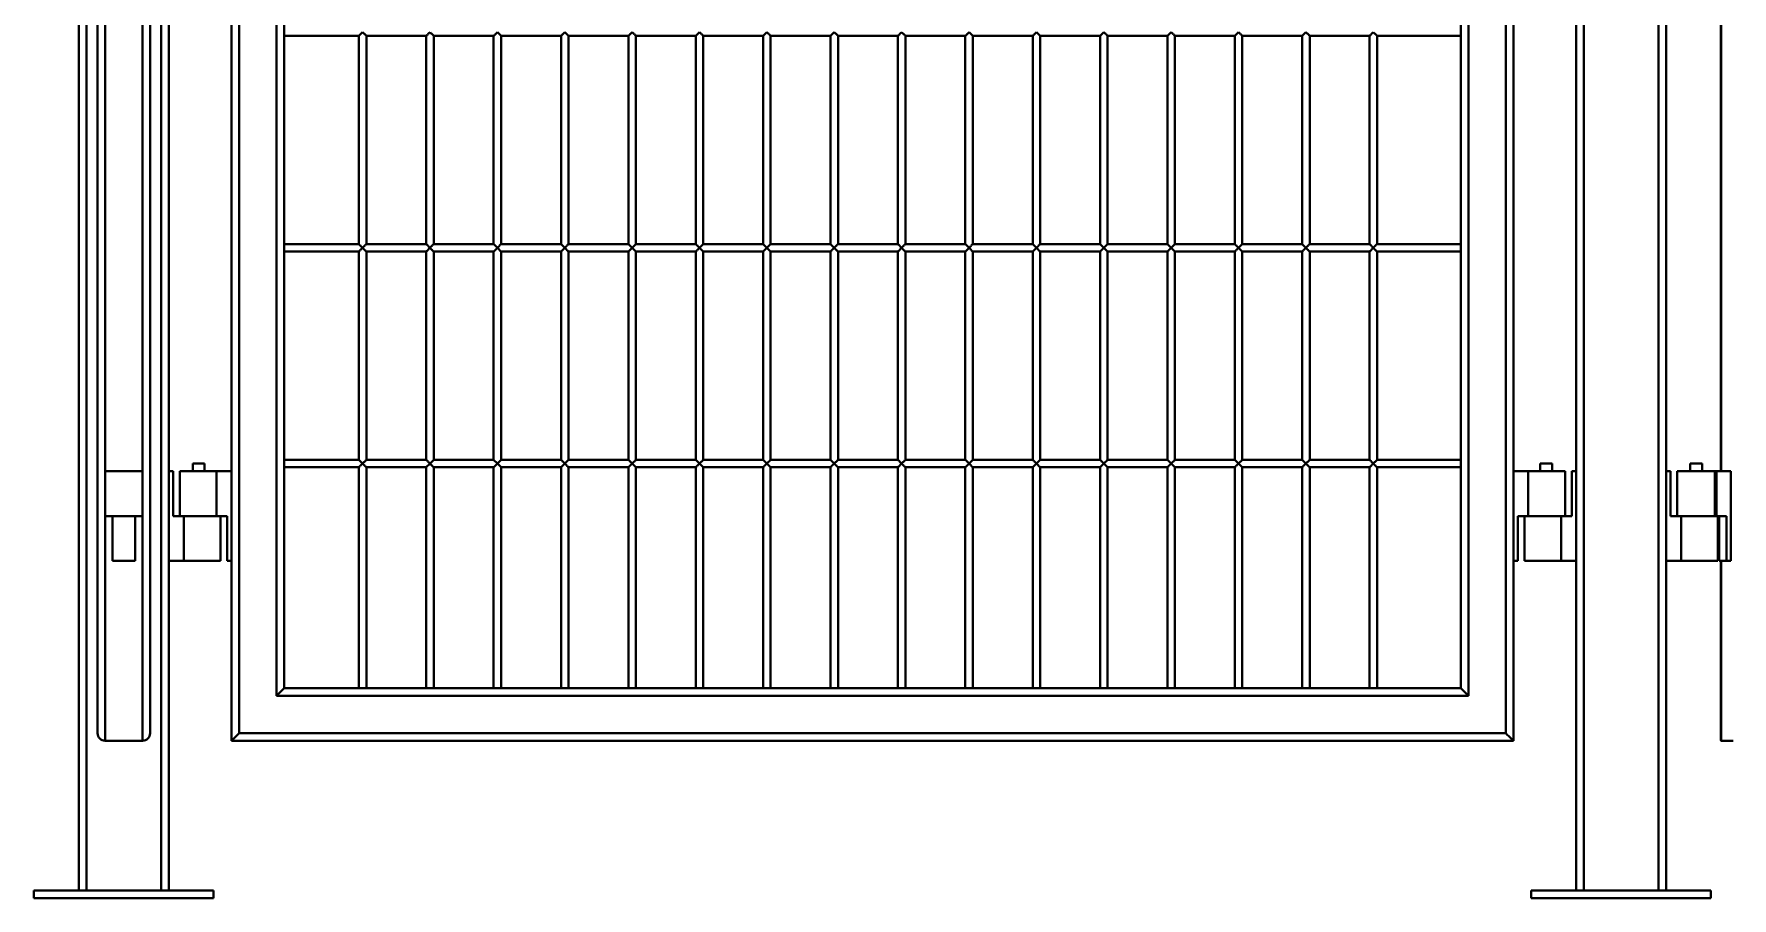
# Model space of a CAD drawing. Header units: millimetres. Extents: x 0 to 420, y 0 to 297.
# Drawn here: x 62.86 to 85.54, y 215.75 to 227.28 of the extents above; entities that cross this region are included whole.
import ezdxf

# ---------------------------------------------------------------- set-up
doc = ezdxf.new("R2010")
doc.units = ezdxf.units.MM

msp = doc.modelspace()

# ---------------------------------------------------------------- linework, layer by layer
at = {"color": 7, "linetype": 'Continuous', "lineweight": 40}
for p, q in [((63.4552, 215.8453), (63.4552, 255.8453)), ((63.5552, 255.8453), (63.5552, 215.8453)), ((64.5552, 215.8453), (64.5552, 255.8453)), ((64.6552, 255.8453), (64.6552, 215.8453)), ((83.4552, 215.8453), (83.4552, 255.8453)), ((83.5552, 255.8453), (83.5552, 215.8453)), ((84.5552, 215.8453), (84.5552, 255.8453)), ((84.6552, 255.8453), (84.6552, 215.8453)), ((63.8052, 253.8453), (63.8052, 217.8453)), ((64.3052, 217.8453), (64.3052, 253.8453)), ((65.4952, 217.8453), (65.4952, 253.8453)), ((82.6152, 253.8453), (82.6152, 217.8453)), ((63.7052, 217.9453), (63.7052, 253.7453)), ((64.4052, 253.7453), (64.4052, 217.9453)), ((65.5952, 253.7453), (65.5952, 217.9453)), ((82.5152, 217.9453), (82.5152, 253.7453)), ((66.0952, 218.4453), (66.0952, 253.2453)), ((66.1952, 253.1453), (66.1952, 218.5453)), ((81.9152, 218.5453), (81.9152, 253.1453)), ((82.0152, 253.2453), (82.0152, 218.4453)), ((85.3854, 250.2453), (85.3854, 221.4453)), ((73.5452, 227.3053), (73.4952, 227.2553)), ((77.1452, 227.3053), (77.0952, 227.2553)), ((79.8452, 227.3053), (79.7952, 227.2553)), ((66.1952, 227.2553), (67.1952, 227.2553)), ((67.1952, 227.2553), (67.1952, 224.4753)), ((67.2952, 224.4753), (67.2952, 227.2553)), ((67.2952, 227.2553), (68.0952, 227.2553)), ((68.0952, 227.2553), (68.0952, 224.4753)), ((68.1952, 224.4753), (68.1952, 227.2553)), ((68.1952, 227.2553), (68.9952, 227.2553)), ((68.9952, 227.2553), (68.9952, 224.4753)), ((69.0952, 227.2553), (69.8952, 227.2553)), ((69.0952, 224.4753), (69.0952, 227.2553)), ((69.8952, 227.2553), (69.8952, 224.4753)), ((69.9952, 227.2553), (70.7952, 227.2553)), ((69.9952, 224.4753), (69.9952, 227.2553)), ((70.7952, 227.2553), (70.7952, 224.4753)), ((70.8952, 224.4753), (70.8952, 227.2553)), ((70.8952, 227.2553), (71.6952, 227.2553)), ((71.6952, 227.2553), (71.6952, 224.4753)), ((71.7952, 224.4753), (71.7952, 227.2553)), ((71.7952, 227.2553), (72.5952, 227.2553)), ((72.5952, 227.2553), (72.5952, 224.4753)), ((72.6952, 227.2553), (73.4952, 227.2553)), ((72.6952, 224.4753), (72.6952, 227.2553)), ((73.4952, 227.2553), (73.4952, 224.4753)), ((73.5952, 227.2553), (74.3952, 227.2553)), ((73.5952, 224.4753), (73.5952, 227.2553)), ((74.3952, 227.2553), (74.3952, 224.4753)), ((74.4952, 227.2553), (75.2952, 227.2553)), ((74.4952, 224.4753), (74.4952, 227.2553)), ((75.2952, 227.2553), (75.2952, 224.4753)), ((75.3952, 224.4753), (75.3952, 227.2553)), ((75.3952, 227.2553), (76.1952, 227.2553)), ((76.1952, 227.2553), (76.1952, 224.4753)), ((76.2952, 224.4753), (76.2952, 227.2553)), ((76.2952, 227.2553), (77.0952, 227.2553)), ((77.0952, 227.2553), (77.0952, 224.4753)), ((77.1952, 227.2553), (77.9952, 227.2553)), ((77.1952, 224.4753), (77.1952, 227.2553)), ((77.9952, 227.2553), (77.9952, 224.4753)), ((78.0952, 224.4753), (78.0952, 227.2553)), ((78.0952, 227.2553), (78.8952, 227.2553)), ((78.8952, 227.2553), (78.8952, 224.4753)), ((78.9952, 227.2553), (79.7952, 227.2553)), ((78.9952, 224.4753), (78.9952, 227.2553)), ((79.7952, 227.2553), (79.7952, 224.4753)), ((79.8952, 227.2553), (80.6952, 227.2553)), ((79.8952, 224.4753), (79.8952, 227.2553)), ((80.6952, 227.2553), (80.6952, 224.4753)), ((80.7952, 227.2553), (81.9152, 227.2553)), ((80.7952, 224.4753), (80.7952, 227.2553)), ((67.1952, 224.4753), (66.1952, 224.4753)), ((66.1952, 224.3753), (67.1952, 224.3753)), ((67.1952, 224.3753), (67.1952, 221.5953)), ((68.0952, 224.4753), (67.2952, 224.4753)), ((67.2952, 221.5953), (67.2952, 224.3753)), ((67.2952, 224.3753), (68.0952, 224.3753)), ((68.0952, 224.3753), (68.0952, 221.5953)), ((68.9952, 224.4753), (68.1952, 224.4753)), ((68.1952, 224.3753), (68.9952, 224.3753)), ((68.1952, 221.5953), (68.1952, 224.3753)), ((68.9952, 224.3753), (68.9952, 221.5953)), ((69.8952, 224.4753), (69.0952, 224.4753)), ((69.0952, 224.3753), (69.8952, 224.3753)), ((69.0952, 221.5953), (69.0952, 224.3753)), ((69.8952, 224.3753), (69.8952, 221.5953)), ((70.7952, 224.4753), (69.9952, 224.4753)), ((69.9952, 224.3753), (70.7952, 224.3753)), ((69.9952, 221.5953), (69.9952, 224.3753)), ((70.7952, 224.3753), (70.7952, 221.5953)), ((71.6952, 224.4753), (70.8952, 224.4753)), ((70.8952, 221.5953), (70.8952, 224.3753)), ((70.8952, 224.3753), (71.6952, 224.3753)), ((71.6952, 224.3753), (71.6952, 221.5953)), ((72.5952, 224.4753), (71.7952, 224.4753)), ((71.7952, 224.3753), (72.5952, 224.3753)), ((71.7952, 221.5953), (71.7952, 224.3753)), ((72.6452, 224.4253), (72.5952, 224.3753)), ((72.5952, 224.3753), (72.5952, 221.5953)), ((72.6452, 224.4253), (72.6952, 224.4753)), ((73.4952, 224.4753), (72.6952, 224.4753)), ((72.6952, 224.3753), (73.4952, 224.3753)), ((72.6952, 221.5953), (72.6952, 224.3753)), ((73.4952, 224.3753), (73.4952, 221.5953)), ((74.3952, 224.4753), (73.5952, 224.4753)), ((73.5952, 224.3753), (74.3952, 224.3753)), ((73.5952, 221.5953), (73.5952, 224.3753)), ((74.3952, 224.3753), (74.3952, 221.5953)), ((75.2952, 224.4753), (74.4952, 224.4753)), ((74.4952, 221.5953), (74.4952, 224.3753)), ((74.4952, 224.3753), (75.2952, 224.3753)), ((75.2952, 224.3753), (75.2952, 221.5953)), ((76.1952, 224.4753), (75.3952, 224.4753)), ((75.3952, 221.5953), (75.3952, 224.3753)), ((75.3952, 224.3753), (76.1952, 224.3753)), ((76.1952, 224.3753), (76.1952, 221.5953)), ((77.0952, 224.4753), (76.2952, 224.4753)), ((76.2952, 224.3753), (77.0952, 224.3753)), ((76.2952, 221.5953), (76.2952, 224.3753)), ((77.0952, 224.3753), (77.0952, 221.5953)), ((77.9952, 224.4753), (77.1952, 224.4753)), ((77.1952, 221.5953), (77.1952, 224.3753)), ((77.1952, 224.3753), (77.9952, 224.3753)), ((77.9952, 224.3753), (77.9952, 221.5953)), ((78.8952, 224.4753), (78.0952, 224.4753)), ((78.0952, 221.5953), (78.0952, 224.3753)), ((78.0952, 224.3753), (78.8952, 224.3753)), ((78.8952, 224.3753), (78.8952, 221.5953)), ((79.7952, 224.4753), (78.9952, 224.4753)), ((78.9952, 224.3753), (79.7952, 224.3753)), ((78.9952, 221.5953), (78.9952, 224.3753)), ((79.7952, 224.3753), (79.7952, 221.5953)), ((80.6952, 224.4753), (79.8952, 224.4753)), ((79.8952, 221.5953), (79.8952, 224.3753)), ((79.8952, 224.3753), (80.6952, 224.3753)), ((80.6952, 224.3753), (80.6952, 221.5953)), ((81.9152, 224.4753), (80.7952, 224.4753)), ((80.7952, 224.3753), (81.9152, 224.3753)), ((80.7952, 221.5953), (80.7952, 224.3753)), ((67.1952, 221.5953), (66.1952, 221.5953)), ((68.0952, 221.5953), (67.2952, 221.5953)), ((68.1452, 221.5453), (68.1952, 221.5953)), ((68.9952, 221.5953), (68.1952, 221.5953)), ((68.9952, 221.5953), (69.0452, 221.5453)), ((69.8952, 221.5953), (69.0952, 221.5953)), ((69.9452, 221.5453), (69.9952, 221.5953)), ((70.7952, 221.5953), (69.9952, 221.5953)), ((71.6952, 221.5953), (70.8952, 221.5953)), ((72.5952, 221.5953), (71.7952, 221.5953)), ((73.4952, 221.5953), (72.6952, 221.5953)), ((74.3952, 221.5953), (73.5952, 221.5953)), ((75.2952, 221.5953), (74.4952, 221.5953)), ((76.1952, 221.5953), (75.3952, 221.5953)), ((77.0952, 221.5953), (76.2952, 221.5953)), ((77.9952, 221.5953), (77.1952, 221.5953)), ((78.8952, 221.5953), (78.0952, 221.5953)), ((79.7952, 221.5953), (78.9952, 221.5953)), ((80.6952, 221.5953), (79.8952, 221.5953)), ((81.9152, 221.5953), (80.7952, 221.5953)), ((63.8052, 221.4453), (63.8052, 220.8453)), ((63.8052, 221.4453), (64.3052, 221.4453)), ((64.3052, 220.8453), (64.3052, 221.4453)), ((64.7152, 221.4453), (64.6552, 221.4453)), ((64.7152, 220.8453), (64.7152, 221.4453)), ((64.8052, 221.4453), (64.8052, 220.8453)), ((64.8052, 221.4453), (65.2952, 221.4453)), ((64.9752, 221.5453), (64.9752, 221.4453)), ((64.9752, 221.5453), (65.1352, 221.5453)), ((65.1352, 221.4453), (65.1352, 221.5453)), ((65.2952, 221.4453), (65.2952, 220.8453)), ((65.4952, 221.4453), (65.2952, 221.4453)), ((66.1952, 221.4953), (67.1952, 221.4953)), ((67.1952, 221.4953), (67.1952, 218.5453)), ((67.2952, 218.5453), (67.2952, 221.4953)), ((67.2952, 221.4953), (68.0952, 221.4953)), ((68.1452, 221.5453), (68.0952, 221.4953)), ((68.0952, 221.4953), (68.0952, 218.5453)), ((68.1952, 218.5453), (68.1952, 221.4953)), ((68.1952, 221.4953), (68.9952, 221.4953)), ((68.9952, 221.4953), (68.9952, 218.5453)), ((69.0952, 221.4953), (69.0452, 221.5453)), ((69.0952, 218.5453), (69.0952, 221.4953)), ((69.0952, 221.4953), (69.8952, 221.4953)), ((69.8952, 221.4953), (69.8952, 218.5453)), ((69.9952, 218.5453), (69.9952, 221.4953)), ((69.9952, 221.4953), (70.7952, 221.4953)), ((70.7952, 221.4953), (70.7952, 218.5453)), ((70.8952, 221.4953), (70.8452, 221.5453)), ((70.8952, 218.5453), (70.8952, 221.4953)), ((70.8952, 221.4953), (71.6952, 221.4953)), ((71.6952, 221.4953), (71.6952, 218.5453)), ((71.7952, 218.5453), (71.7952, 221.4953)), ((71.7952, 221.4953), (72.5952, 221.4953)), ((72.5952, 221.4953), (72.5952, 218.5453)), ((72.6952, 221.4953), (73.4952, 221.4953)), ((72.6952, 218.5453), (72.6952, 221.4953)), ((73.4952, 221.4953), (73.4952, 218.5453)), ((73.5952, 218.5453), (73.5952, 221.4953)), ((73.5952, 221.4953), (74.3952, 221.4953)), ((74.3952, 221.4953), (74.3952, 218.5453)), ((74.4952, 218.5453), (74.4952, 221.4953)), ((74.4952, 221.4953), (75.2952, 221.4953)), ((75.2952, 221.4953), (75.2952, 218.5453)), ((75.3952, 218.5453), (75.3952, 221.4953)), ((75.3952, 221.4953), (76.1952, 221.4953)), ((76.1952, 221.4953), (76.1952, 218.5453)), ((76.2952, 218.5453), (76.2952, 221.4953)), ((76.2952, 221.4953), (77.0952, 221.4953)), ((77.0952, 221.4953), (77.0952, 218.5453)), ((77.1952, 221.4953), (77.9952, 221.4953)), ((77.1952, 218.5453), (77.1952, 221.4953)), ((77.9952, 221.4953), (77.9952, 218.5453)), ((78.0952, 218.5453), (78.0952, 221.4953)), ((78.0952, 221.4953), (78.8952, 221.4953)), ((78.8952, 221.4953), (78.8952, 218.5453)), ((78.9952, 218.5453), (78.9952, 221.4953)), ((78.9952, 221.4953), (79.7952, 221.4953)), ((79.7952, 221.4953), (79.7952, 218.5453)), ((79.8952, 218.5453), (79.8952, 221.4953)), ((79.8952, 221.4953), (80.6952, 221.4953)), ((80.6952, 221.4953), (80.6952, 218.5453)), ((80.7952, 218.5453), (80.7952, 221.4953)), ((80.7952, 221.4953), (81.9152, 221.4953)), ((82.6152, 221.4453), (82.8152, 221.4453)), ((83.3052, 221.4453), (82.8152, 221.4453)), ((82.8152, 221.4453), (82.8152, 220.8453)), ((82.9752, 221.5453), (82.9752, 221.4453)), ((83.1352, 221.5453), (82.9752, 221.5453)), ((83.1352, 221.4453), (83.1352, 221.5453)), ((83.3052, 220.8453), (83.3052, 221.4453)), ((83.3952, 220.8453), (83.3952, 221.4453)), ((83.3952, 221.4453), (83.4552, 221.4453)), ((84.7152, 221.4453), (84.6552, 221.4453)), ((84.7152, 220.8453), (84.7152, 221.4453)), ((84.8052, 221.4453), (84.8052, 220.8453)), ((84.8052, 221.4453), (85.3052, 221.4453)), ((84.9752, 221.5453), (84.9752, 221.4453)), ((84.9752, 221.5453), (85.1352, 221.5453)), ((85.1352, 221.4453), (85.1352, 221.5453)), ((85.3052, 220.8453), (85.3052, 221.4453)), ((85.3308, 221.4453), (85.3052, 221.4453)), ((85.3308, 221.4453), (85.3308, 220.8453)), ((85.5201, 221.4453), (85.3308, 221.4453)), ((85.5201, 220.2453), (85.5201, 221.4453)), ((63.8052, 220.8453), (64.3052, 220.8453)), ((63.9052, 220.8453), (63.9052, 220.2453)), ((64.2052, 220.8453), (64.2052, 220.2453)), ((64.8552, 220.8453), (64.7152, 220.8453)), ((64.8552, 220.2453), (64.8552, 220.8453)), ((64.8552, 220.8453), (65.0752, 220.8453)), ((65.0752, 220.8453), (65.2952, 220.8453)), ((65.2952, 220.8453), (65.4352, 220.8453)), ((65.3452, 220.2453), (65.3452, 220.8453)), ((65.4352, 220.8453), (65.4352, 220.2453)), ((82.6752, 220.8453), (82.6752, 220.2453)), ((82.8152, 220.8453), (82.6752, 220.8453)), ((82.7652, 220.8453), (82.7652, 220.2453)), ((83.0352, 220.8453), (82.8152, 220.8453)), ((83.2552, 220.8453), (83.0352, 220.8453)), ((83.2552, 220.2453), (83.2552, 220.8453)), ((83.2552, 220.8453), (83.3952, 220.8453)), ((84.8552, 220.8453), (84.7152, 220.8453)), ((84.8552, 220.2453), (84.8552, 220.8453)), ((84.8552, 220.8453), (85.0752, 220.8453)), ((85.0752, 220.8453), (85.3374, 220.8453)), ((85.3374, 220.8453), (85.4633, 220.8453)), ((85.3452, 220.2453), (85.3452, 220.8453)), ((85.3663, 220.8453), (85.3663, 220.2453)), ((85.4633, 220.8453), (85.4633, 220.2453)), ((64.2052, 220.2453), (63.9052, 220.2453)), ((64.6552, 220.2453), (64.8552, 220.2453)), ((64.8552, 220.2453), (65.3452, 220.2453)), ((65.4352, 220.2453), (65.4952, 220.2453)), ((82.6752, 220.2453), (82.6152, 220.2453)), ((83.2552, 220.2453), (82.7652, 220.2453)), ((83.4552, 220.2453), (83.2552, 220.2453)), ((84.6552, 220.2453), (84.8552, 220.2453)), ((84.8552, 220.2453), (85.3452, 220.2453)), ((85.4633, 220.2453), (85.3663, 220.2453)), ((85.3854, 220.2453), (85.3854, 217.8507)), ((85.4633, 220.2453), (85.5201, 220.2453)), ((82.0152, 218.4453), (66.0952, 218.4453)), ((66.1952, 218.5453), (81.9152, 218.5453)), ((64.3052, 217.8453), (63.8052, 217.8453)), ((82.6152, 217.8453), (65.4952, 217.8453)), ((65.5952, 217.9453), (82.5152, 217.9453)), ((85.5524, 217.8453), (85.3907, 217.8453)), ((62.8552, 215.8453), (62.8552, 215.7453)), ((62.8552, 215.8453), (65.2552, 215.8453)), ((62.8552, 215.7453), (65.2552, 215.7453)), ((65.2552, 215.8453), (65.2552, 215.7453)), ((82.8552, 215.8453), (82.8552, 215.7453)), ((82.8552, 215.8453), (85.2552, 215.8453)), ((82.8552, 215.7453), (85.2552, 215.7453)), ((85.2552, 215.8453), (85.2552, 215.7453))]:
    msp.add_line(p, q, dxfattribs=at)
at = {"color": 8, "linetype": 'Continuous', "lineweight": 40}
for p, q in [((85.3907, 250.2453), (85.3907, 221.4453)), ((85.3907, 220.2453), (85.3907, 217.8453))]:
    msp.add_line(p, q, dxfattribs=at)
at = {"color": 7, "linetype": 'Continuous', "lineweight": 40, "flags": 128}
for points in [[(67.2452, 227.3053), (67.236, 227.2961), (67.2272, 227.2873), (67.2189, 227.279), (67.2115, 227.2717), (67.2053, 227.2654), (67.2005, 227.2606), (67.1971, 227.2572), (67.1954, 227.2555), (67.1952, 227.2553)], [(67.2952, 227.2553), (67.2945, 227.2561), (67.2922, 227.2584), (67.2885, 227.262), (67.2835, 227.267), (67.2774, 227.2732), (67.2702, 227.2803), (67.2623, 227.2882), (67.2539, 227.2967), (67.2452, 227.3053)], [(68.1452, 227.3053), (68.136, 227.2961), (68.1272, 227.2873), (68.1189, 227.279), (68.1115, 227.2717), (68.1053, 227.2654), (68.1005, 227.2606), (68.0971, 227.2572), (68.0954, 227.2555), (68.0952, 227.2553)], [(68.1952, 227.2553), (68.1945, 227.2561), (68.1922, 227.2584), (68.1885, 227.262), (68.1835, 227.267), (68.1774, 227.2732), (68.1702, 227.2803), (68.1623, 227.2882), (68.1539, 227.2967), (68.1452, 227.3053)], [(69.0452, 227.3053), (69.036, 227.2961), (69.0272, 227.2873), (69.0189, 227.279), (69.0115, 227.2717), (69.0053, 227.2654), (69.0005, 227.2606), (68.9971, 227.2572), (68.9954, 227.2555), (68.9952, 227.2553)], [(69.0952, 227.2553), (69.0945, 227.2561), (69.0922, 227.2584), (69.0885, 227.262), (69.0835, 227.267), (69.0774, 227.2732), (69.0702, 227.2803), (69.0623, 227.2882), (69.0539, 227.2967), (69.0452, 227.3053)], [(69.9452, 227.3053), (69.936, 227.2961), (69.9272, 227.2873), (69.9189, 227.279), (69.9115, 227.2717), (69.9053, 227.2654), (69.9005, 227.2606), (69.8971, 227.2572), (69.8954, 227.2555), (69.8952, 227.2553)], [(69.9952, 227.2553), (69.9945, 227.2561), (69.9922, 227.2584), (69.9885, 227.262), (69.9835, 227.267), (69.9774, 227.2732), (69.9702, 227.2803), (69.9623, 227.2882), (69.9539, 227.2967), (69.9452, 227.3053)], [(70.8452, 227.3053), (70.836, 227.2961), (70.8272, 227.2873), (70.8189, 227.279), (70.8115, 227.2717), (70.8053, 227.2654), (70.8005, 227.2606), (70.7971, 227.2572), (70.7954, 227.2555), (70.7952, 227.2553)], [(70.8952, 227.2553), (70.8945, 227.2561), (70.8922, 227.2584), (70.8885, 227.262), (70.8835, 227.267), (70.8774, 227.2732), (70.8702, 227.2803), (70.8623, 227.2882), (70.8539, 227.2967), (70.8452, 227.3053)], [(71.7452, 227.3053), (71.736, 227.2961), (71.7272, 227.2873), (71.7189, 227.279), (71.7115, 227.2717), (71.7053, 227.2654), (71.7005, 227.2606), (71.6971, 227.2572), (71.6954, 227.2555), (71.6952, 227.2553)], [(71.7952, 227.2553), (71.7945, 227.2561), (71.7922, 227.2584), (71.7885, 227.262), (71.7835, 227.267), (71.7774, 227.2732), (71.7702, 227.2803), (71.7623, 227.2882), (71.7539, 227.2967), (71.7452, 227.3053)], [(72.6452, 227.3053), (72.636, 227.2961), (72.6272, 227.2873), (72.6189, 227.279), (72.6115, 227.2717), (72.6053, 227.2654), (72.6005, 227.2606), (72.5971, 227.2572), (72.5954, 227.2555), (72.5952, 227.2553)], [(72.6952, 227.2553), (72.6945, 227.2561), (72.6922, 227.2584), (72.6885, 227.262), (72.6835, 227.267), (72.6774, 227.2732), (72.6702, 227.2803), (72.6623, 227.2882), (72.6539, 227.2967), (72.6452, 227.3053)], [(73.5952, 227.2553), (73.5945, 227.2561), (73.5922, 227.2584), (73.5885, 227.262), (73.5835, 227.267), (73.5774, 227.2732), (73.5702, 227.2803), (73.5623, 227.2882), (73.5539, 227.2967), (73.5452, 227.3053)], [(74.4452, 227.3053), (74.436, 227.2961), (74.4272, 227.2873), (74.4189, 227.279), (74.4115, 227.2717), (74.4053, 227.2654), (74.4005, 227.2606), (74.3971, 227.2572), (74.3954, 227.2555), (74.3952, 227.2553)], [(74.4952, 227.2553), (74.4945, 227.2561), (74.4922, 227.2584), (74.4885, 227.262), (74.4835, 227.267), (74.4774, 227.2732), (74.4702, 227.2803), (74.4623, 227.2882), (74.4539, 227.2967), (74.4452, 227.3053)], [(75.3452, 227.3053), (75.336, 227.2961), (75.3272, 227.2873), (75.3189, 227.279), (75.3115, 227.2717), (75.3053, 227.2654), (75.3005, 227.2606), (75.2971, 227.2572), (75.2954, 227.2555), (75.2952, 227.2553)], [(75.3952, 227.2553), (75.3945, 227.2561), (75.3922, 227.2584), (75.3885, 227.262), (75.3835, 227.267), (75.3774, 227.2732), (75.3702, 227.2803), (75.3623, 227.2882), (75.3539, 227.2967), (75.3452, 227.3053)], [(76.2452, 227.3053), (76.236, 227.2961), (76.2272, 227.2873), (76.2189, 227.279), (76.2115, 227.2717), (76.2053, 227.2654), (76.2005, 227.2606), (76.1971, 227.2572), (76.1954, 227.2555), (76.1952, 227.2553)], [(76.2952, 227.2553), (76.2945, 227.2561), (76.2922, 227.2584), (76.2885, 227.262), (76.2835, 227.267), (76.2774, 227.2732), (76.2702, 227.2803), (76.2623, 227.2882), (76.2539, 227.2967), (76.2452, 227.3053)], [(77.1952, 227.2553), (77.1945, 227.2561), (77.1922, 227.2584), (77.1885, 227.262), (77.1835, 227.267), (77.1774, 227.2732), (77.1702, 227.2803), (77.1623, 227.2882), (77.1539, 227.2967), (77.1452, 227.3053)], [(78.0452, 227.3053), (78.036, 227.2961), (78.0272, 227.2873), (78.0189, 227.279), (78.0115, 227.2717), (78.0053, 227.2654), (78.0005, 227.2606), (77.9971, 227.2572), (77.9954, 227.2555), (77.9952, 227.2553)], [(78.0952, 227.2553), (78.0945, 227.2561), (78.0922, 227.2584), (78.0885, 227.262), (78.0835, 227.267), (78.0774, 227.2732), (78.0702, 227.2803), (78.0623, 227.2882), (78.0539, 227.2967), (78.0452, 227.3053)], [(78.9452, 227.3053), (78.936, 227.2961), (78.9272, 227.2873), (78.9189, 227.279), (78.9115, 227.2717), (78.9053, 227.2654), (78.9005, 227.2606), (78.8971, 227.2572), (78.8954, 227.2555), (78.8952, 227.2553)], [(78.9952, 227.2553), (78.9945, 227.2561), (78.9922, 227.2584), (78.9885, 227.262), (78.9835, 227.267), (78.9774, 227.2732), (78.9702, 227.2803), (78.9623, 227.2882), (78.9539, 227.2967), (78.9452, 227.3053)], [(79.8952, 227.2553), (79.8945, 227.2561), (79.8922, 227.2584), (79.8885, 227.262), (79.8835, 227.267), (79.8774, 227.2732), (79.8702, 227.2803), (79.8623, 227.2882), (79.8539, 227.2967), (79.8452, 227.3053)], [(80.7452, 227.3053), (80.736, 227.2961), (80.7272, 227.2873), (80.7189, 227.279), (80.7115, 227.2717), (80.7053, 227.2654), (80.7005, 227.2606), (80.6971, 227.2572), (80.6954, 227.2555), (80.6952, 227.2553)], [(80.7952, 227.2553), (80.7945, 227.2561), (80.7922, 227.2584), (80.7885, 227.262), (80.7835, 227.267), (80.7774, 227.2732), (80.7702, 227.2803), (80.7623, 227.2882), (80.7539, 227.2967), (80.7452, 227.3053)], [(67.1952, 224.4753), (67.1954, 224.4751), (67.1971, 224.4734), (67.2005, 224.4701), (67.2053, 224.4652), (67.2115, 224.459), (67.2189, 224.4517), (67.2272, 224.4434), (67.236, 224.4345), (67.2452, 224.4253)], [(67.2452, 224.4253), (67.236, 224.4161), (67.2272, 224.4073), (67.2189, 224.399), (67.2115, 224.3917), (67.2053, 224.3854), (67.2005, 224.3806), (67.1971, 224.3772), (67.1954, 224.3755), (67.1952, 224.3753)], [(67.2452, 224.4253), (67.2539, 224.434), (67.2623, 224.4424), (67.2702, 224.4503), (67.2774, 224.4575), (67.2835, 224.4636), (67.2885, 224.4686), (67.2922, 224.4723), (67.2945, 224.4746), (67.2952, 224.4753)], [(67.2952, 224.3753), (67.2945, 224.3761), (67.2922, 224.3784), (67.2885, 224.382), (67.2835, 224.387), (67.2774, 224.3932), (67.2702, 224.4003), (67.2623, 224.4082), (67.2539, 224.4167), (67.2452, 224.4253)], [(68.0952, 224.4753), (68.0954, 224.4751), (68.0971, 224.4734), (68.1005, 224.4701), (68.1053, 224.4652), (68.1115, 224.459), (68.1189, 224.4517), (68.1272, 224.4434), (68.136, 224.4345), (68.1452, 224.4253)], [(68.1452, 224.4253), (68.136, 224.4161), (68.1272, 224.4073), (68.1189, 224.399), (68.1115, 224.3917), (68.1053, 224.3854), (68.1005, 224.3806), (68.0971, 224.3772), (68.0954, 224.3755), (68.0952, 224.3753)], [(68.1452, 224.4253), (68.1539, 224.434), (68.1623, 224.4424), (68.1702, 224.4503), (68.1774, 224.4575), (68.1835, 224.4636), (68.1885, 224.4686), (68.1922, 224.4723), (68.1945, 224.4746), (68.1952, 224.4753)], [(68.1952, 224.3753), (68.1945, 224.3761), (68.1922, 224.3784), (68.1885, 224.382), (68.1835, 224.387), (68.1774, 224.3932), (68.1702, 224.4003), (68.1623, 224.4082), (68.1539, 224.4167), (68.1452, 224.4253)], [(68.9952, 224.4753), (68.9954, 224.4751), (68.9971, 224.4734), (69.0005, 224.4701), (69.0053, 224.4652), (69.0115, 224.459), (69.0189, 224.4517), (69.0272, 224.4434), (69.036, 224.4345), (69.0452, 224.4253)], [(69.0452, 224.4253), (69.036, 224.4161), (69.0272, 224.4073), (69.0189, 224.399), (69.0115, 224.3917), (69.0053, 224.3854), (69.0005, 224.3806), (68.9971, 224.3772), (68.9954, 224.3755), (68.9952, 224.3753)], [(69.0452, 224.4253), (69.0539, 224.434), (69.0623, 224.4424), (69.0702, 224.4503), (69.0774, 224.4575), (69.0835, 224.4636), (69.0885, 224.4686), (69.0922, 224.4723), (69.0945, 224.4746), (69.0952, 224.4753)], [(69.0952, 224.3753), (69.0945, 224.3761), (69.0922, 224.3784), (69.0885, 224.382), (69.0835, 224.387), (69.0774, 224.3932), (69.0702, 224.4003), (69.0623, 224.4082), (69.0539, 224.4167), (69.0452, 224.4253)], [(69.8952, 224.4753), (69.8954, 224.4751), (69.8971, 224.4734), (69.9005, 224.4701), (69.9053, 224.4652), (69.9115, 224.459), (69.9189, 224.4517), (69.9272, 224.4434), (69.936, 224.4345), (69.9452, 224.4253)], [(69.9452, 224.4253), (69.936, 224.4161), (69.9272, 224.4073), (69.9189, 224.399), (69.9115, 224.3917), (69.9053, 224.3854), (69.9005, 224.3806), (69.8971, 224.3772), (69.8954, 224.3755), (69.8952, 224.3753)], [(69.9452, 224.4253), (69.9539, 224.434), (69.9623, 224.4424), (69.9702, 224.4503), (69.9774, 224.4575), (69.9835, 224.4636), (69.9885, 224.4686), (69.9922, 224.4723), (69.9945, 224.4746), (69.9952, 224.4753)], [(69.9952, 224.3753), (69.9945, 224.3761), (69.9922, 224.3784), (69.9885, 224.382), (69.9835, 224.387), (69.9774, 224.3932), (69.9702, 224.4003), (69.9623, 224.4082), (69.9539, 224.4167), (69.9452, 224.4253)], [(70.7952, 224.4753), (70.7954, 224.4751), (70.7971, 224.4734), (70.8005, 224.4701), (70.8053, 224.4652), (70.8115, 224.459), (70.8189, 224.4517), (70.8272, 224.4434), (70.836, 224.4345), (70.8452, 224.4253)], [(70.8452, 224.4253), (70.836, 224.4161), (70.8272, 224.4073), (70.8189, 224.399), (70.8115, 224.3917), (70.8053, 224.3854), (70.8005, 224.3806), (70.7971, 224.3772), (70.7954, 224.3755), (70.7952, 224.3753)], [(70.8452, 224.4253), (70.8539, 224.434), (70.8623, 224.4424), (70.8702, 224.4503), (70.8774, 224.4575), (70.8835, 224.4636), (70.8885, 224.4686), (70.8922, 224.4723), (70.8945, 224.4746), (70.8952, 224.4753)], [(70.8952, 224.3753), (70.8945, 224.3761), (70.8922, 224.3784), (70.8885, 224.382), (70.8835, 224.387), (70.8774, 224.3932), (70.8702, 224.4003), (70.8623, 224.4082), (70.8539, 224.4167), (70.8452, 224.4253)], [(71.6952, 224.4753), (71.6954, 224.4751), (71.6971, 224.4734), (71.7005, 224.4701), (71.7053, 224.4652), (71.7115, 224.459), (71.7189, 224.4517), (71.7272, 224.4434), (71.736, 224.4345), (71.7452, 224.4253)], [(71.7452, 224.4253), (71.736, 224.4161), (71.7272, 224.4073), (71.7189, 224.399), (71.7115, 224.3917), (71.7053, 224.3854), (71.7005, 224.3806), (71.6971, 224.3772), (71.6954, 224.3755), (71.6952, 224.3753)], [(71.7452, 224.4253), (71.7539, 224.434), (71.7623, 224.4424), (71.7702, 224.4503), (71.7774, 224.4575), (71.7835, 224.4636), (71.7885, 224.4686), (71.7922, 224.4723), (71.7945, 224.4746), (71.7952, 224.4753)], [(71.7952, 224.3753), (71.7945, 224.3761), (71.7922, 224.3784), (71.7885, 224.382), (71.7835, 224.387), (71.7774, 224.3932), (71.7702, 224.4003), (71.7623, 224.4082), (71.7539, 224.4167), (71.7452, 224.4253)], [(72.5952, 224.4753), (72.5954, 224.4751), (72.5971, 224.4734), (72.6005, 224.4701), (72.6053, 224.4652), (72.6115, 224.459), (72.6189, 224.4517), (72.6272, 224.4434), (72.636, 224.4345), (72.6452, 224.4253)], [(72.6952, 224.3753), (72.6945, 224.3761), (72.6922, 224.3784), (72.6885, 224.382), (72.6835, 224.387), (72.6774, 224.3932), (72.6702, 224.4003), (72.6623, 224.4082), (72.6539, 224.4167), (72.6452, 224.4253)], [(73.4952, 224.4753), (73.4954, 224.4751), (73.4971, 224.4734), (73.5005, 224.4701), (73.5053, 224.4652), (73.5115, 224.459), (73.5189, 224.4517), (73.5272, 224.4434), (73.536, 224.4345), (73.5452, 224.4253)], [(73.5452, 224.4253), (73.536, 224.4161), (73.5272, 224.4073), (73.5189, 224.399), (73.5115, 224.3917), (73.5053, 224.3854), (73.5005, 224.3806), (73.4971, 224.3772), (73.4954, 224.3755), (73.4952, 224.3753)], [(73.5452, 224.4253), (73.5539, 224.434), (73.5623, 224.4424), (73.5702, 224.4503), (73.5774, 224.4575), (73.5835, 224.4636), (73.5885, 224.4686), (73.5922, 224.4723), (73.5945, 224.4746), (73.5952, 224.4753)], [(73.5952, 224.3753), (73.5945, 224.3761), (73.5922, 224.3784), (73.5885, 224.382), (73.5835, 224.387), (73.5774, 224.3932), (73.5702, 224.4003), (73.5623, 224.4082), (73.5539, 224.4167), (73.5452, 224.4253)], [(74.3952, 224.4753), (74.3954, 224.4751), (74.3971, 224.4734), (74.4005, 224.4701), (74.4053, 224.4652), (74.4115, 224.459), (74.4189, 224.4517), (74.4272, 224.4434), (74.436, 224.4345), (74.4452, 224.4253)], [(74.4452, 224.4253), (74.436, 224.4161), (74.4272, 224.4073), (74.4189, 224.399), (74.4115, 224.3917), (74.4053, 224.3854), (74.4005, 224.3806), (74.3971, 224.3772), (74.3954, 224.3755), (74.3952, 224.3753)], [(74.4452, 224.4253), (74.4539, 224.434), (74.4623, 224.4424), (74.4702, 224.4503), (74.4774, 224.4575), (74.4835, 224.4636), (74.4885, 224.4686), (74.4922, 224.4723), (74.4945, 224.4746), (74.4952, 224.4753)], [(74.4952, 224.3753), (74.4945, 224.3761), (74.4922, 224.3784), (74.4885, 224.382), (74.4835, 224.387), (74.4774, 224.3932), (74.4702, 224.4003), (74.4623, 224.4082), (74.4539, 224.4167), (74.4452, 224.4253)], [(75.2952, 224.4753), (75.2954, 224.4751), (75.2971, 224.4734), (75.3005, 224.4701), (75.3053, 224.4652), (75.3115, 224.459), (75.3189, 224.4517), (75.3272, 224.4434), (75.336, 224.4345), (75.3452, 224.4253)], [(75.3452, 224.4253), (75.336, 224.4161), (75.3272, 224.4073), (75.3189, 224.399), (75.3115, 224.3917), (75.3053, 224.3854), (75.3005, 224.3806), (75.2971, 224.3772), (75.2954, 224.3755), (75.2952, 224.3753)], [(75.3452, 224.4253), (75.3539, 224.434), (75.3623, 224.4424), (75.3702, 224.4503), (75.3774, 224.4575), (75.3835, 224.4636), (75.3885, 224.4686), (75.3922, 224.4723), (75.3945, 224.4746), (75.3952, 224.4753)], [(75.3952, 224.3753), (75.3945, 224.3761), (75.3922, 224.3784), (75.3885, 224.382), (75.3835, 224.387), (75.3774, 224.3932), (75.3702, 224.4003), (75.3623, 224.4082), (75.3539, 224.4167), (75.3452, 224.4253)], [(76.1952, 224.4753), (76.1954, 224.4751), (76.1971, 224.4734), (76.2005, 224.4701), (76.2053, 224.4652), (76.2115, 224.459), (76.2189, 224.4517), (76.2272, 224.4434), (76.236, 224.4345), (76.2452, 224.4253)], [(76.2452, 224.4253), (76.236, 224.4161), (76.2272, 224.4073), (76.2189, 224.399), (76.2115, 224.3917), (76.2053, 224.3854), (76.2005, 224.3806), (76.1971, 224.3772), (76.1954, 224.3755), (76.1952, 224.3753)], [(76.2452, 224.4253), (76.2539, 224.434), (76.2623, 224.4424), (76.2702, 224.4503), (76.2774, 224.4575), (76.2835, 224.4636), (76.2885, 224.4686), (76.2922, 224.4723), (76.2945, 224.4746), (76.2952, 224.4753)], [(76.2952, 224.3753), (76.2945, 224.3761), (76.2922, 224.3784), (76.2885, 224.382), (76.2835, 224.387), (76.2774, 224.3932), (76.2702, 224.4003), (76.2623, 224.4082), (76.2539, 224.4167), (76.2452, 224.4253)], [(77.0952, 224.4753), (77.0954, 224.4751), (77.0971, 224.4734), (77.1005, 224.4701), (77.1053, 224.4652), (77.1115, 224.459), (77.1189, 224.4517), (77.1272, 224.4434), (77.136, 224.4345), (77.1452, 224.4253)], [(77.1452, 224.4253), (77.136, 224.4161), (77.1272, 224.4073), (77.1189, 224.399), (77.1115, 224.3917), (77.1053, 224.3854), (77.1005, 224.3806), (77.0971, 224.3772), (77.0954, 224.3755), (77.0952, 224.3753)], [(77.1452, 224.4253), (77.1539, 224.434), (77.1623, 224.4424), (77.1702, 224.4503), (77.1774, 224.4575), (77.1835, 224.4636), (77.1885, 224.4686), (77.1922, 224.4723), (77.1945, 224.4746), (77.1952, 224.4753)], [(77.1952, 224.3753), (77.1945, 224.3761), (77.1922, 224.3784), (77.1885, 224.382), (77.1835, 224.387), (77.1774, 224.3932), (77.1702, 224.4003), (77.1623, 224.4082), (77.1539, 224.4167), (77.1452, 224.4253)], [(77.9952, 224.4753), (77.9954, 224.4751), (77.9971, 224.4734), (78.0005, 224.4701), (78.0053, 224.4652), (78.0115, 224.459), (78.0189, 224.4517), (78.0272, 224.4434), (78.036, 224.4345), (78.0452, 224.4253)], [(78.0452, 224.4253), (78.036, 224.4161), (78.0272, 224.4073), (78.0189, 224.399), (78.0115, 224.3917), (78.0053, 224.3854), (78.0005, 224.3806), (77.9971, 224.3772), (77.9954, 224.3755), (77.9952, 224.3753)], [(78.0452, 224.4253), (78.0539, 224.434), (78.0623, 224.4424), (78.0702, 224.4503), (78.0774, 224.4575), (78.0835, 224.4636), (78.0885, 224.4686), (78.0922, 224.4723), (78.0945, 224.4746), (78.0952, 224.4753)], [(78.0952, 224.3753), (78.0945, 224.3761), (78.0922, 224.3784), (78.0885, 224.382), (78.0835, 224.387), (78.0774, 224.3932), (78.0702, 224.4003), (78.0623, 224.4082), (78.0539, 224.4167), (78.0452, 224.4253)], [(78.8952, 224.4753), (78.8954, 224.4751), (78.8971, 224.4734), (78.9005, 224.4701), (78.9053, 224.4652), (78.9115, 224.459), (78.9189, 224.4517), (78.9272, 224.4434), (78.936, 224.4345), (78.9452, 224.4253)], [(78.9452, 224.4253), (78.936, 224.4161), (78.9272, 224.4073), (78.9189, 224.399), (78.9115, 224.3917), (78.9053, 224.3854), (78.9005, 224.3806), (78.8971, 224.3772), (78.8954, 224.3755), (78.8952, 224.3753)], [(78.9452, 224.4253), (78.9539, 224.434), (78.9623, 224.4424), (78.9702, 224.4503), (78.9774, 224.4575), (78.9835, 224.4636), (78.9885, 224.4686), (78.9922, 224.4723), (78.9945, 224.4746), (78.9952, 224.4753)], [(78.9952, 224.3753), (78.9945, 224.3761), (78.9922, 224.3784), (78.9885, 224.382), (78.9835, 224.387), (78.9774, 224.3932), (78.9702, 224.4003), (78.9623, 224.4082), (78.9539, 224.4167), (78.9452, 224.4253)], [(79.7952, 224.4753), (79.7954, 224.4751), (79.7971, 224.4734), (79.8005, 224.4701), (79.8053, 224.4652), (79.8115, 224.459), (79.8189, 224.4517), (79.8272, 224.4434), (79.836, 224.4345), (79.8452, 224.4253)], [(79.8452, 224.4253), (79.836, 224.4161), (79.8272, 224.4073), (79.8189, 224.399), (79.8115, 224.3917), (79.8053, 224.3854), (79.8005, 224.3806), (79.7971, 224.3772), (79.7954, 224.3755), (79.7952, 224.3753)], [(79.8452, 224.4253), (79.8539, 224.434), (79.8623, 224.4424), (79.8702, 224.4503), (79.8774, 224.4575), (79.8835, 224.4636), (79.8885, 224.4686), (79.8922, 224.4723), (79.8945, 224.4746), (79.8952, 224.4753)], [(79.8952, 224.3753), (79.8945, 224.3761), (79.8922, 224.3784), (79.8885, 224.382), (79.8835, 224.387), (79.8774, 224.3932), (79.8702, 224.4003), (79.8623, 224.4082), (79.8539, 224.4167), (79.8452, 224.4253)], [(80.6952, 224.4753), (80.6954, 224.4751), (80.6971, 224.4734), (80.7005, 224.4701), (80.7053, 224.4652), (80.7115, 224.459), (80.7189, 224.4517), (80.7272, 224.4434), (80.736, 224.4345), (80.7452, 224.4253)], [(80.7452, 224.4253), (80.736, 224.4161), (80.7272, 224.4073), (80.7189, 224.399), (80.7115, 224.3917), (80.7053, 224.3854), (80.7005, 224.3806), (80.6971, 224.3772), (80.6954, 224.3755), (80.6952, 224.3753)], [(80.7452, 224.4253), (80.7539, 224.434), (80.7623, 224.4424), (80.7702, 224.4503), (80.7774, 224.4575), (80.7835, 224.4636), (80.7885, 224.4686), (80.7922, 224.4723), (80.7945, 224.4746), (80.7952, 224.4753)], [(80.7952, 224.3753), (80.7945, 224.3761), (80.7922, 224.3784), (80.7885, 224.382), (80.7835, 224.387), (80.7774, 224.3932), (80.7702, 224.4003), (80.7623, 224.4082), (80.7539, 224.4167), (80.7452, 224.4253)], [(67.1952, 221.5953), (67.1954, 221.5951), (67.1971, 221.5934), (67.2005, 221.5901), (67.2053, 221.5852), (67.2115, 221.579), (67.2189, 221.5717), (67.2272, 221.5634), (67.236, 221.5545), (67.2452, 221.5453)], [(67.2452, 221.5453), (67.2539, 221.554), (67.2623, 221.5624), (67.2702, 221.5703), (67.2774, 221.5775), (67.2835, 221.5836), (67.2885, 221.5886), (67.2922, 221.5923), (67.2945, 221.5946), (67.2952, 221.5953)], [(68.0952, 221.5953), (68.0954, 221.5951), (68.0971, 221.5934), (68.1005, 221.5901), (68.1053, 221.5852), (68.1115, 221.579), (68.1189, 221.5717), (68.1272, 221.5634), (68.136, 221.5545), (68.1452, 221.5453)], [(69.0452, 221.5453), (69.0539, 221.554), (69.0623, 221.5624), (69.0702, 221.5703), (69.0774, 221.5775), (69.0835, 221.5836), (69.0885, 221.5886), (69.0922, 221.5923), (69.0945, 221.5946), (69.0952, 221.5953)], [(69.8952, 221.5953), (69.8954, 221.5951), (69.8971, 221.5934), (69.9005, 221.5901), (69.9053, 221.5852), (69.9115, 221.579), (69.9189, 221.5717), (69.9272, 221.5634), (69.936, 221.5545), (69.9452, 221.5453)], [(70.7952, 221.5953), (70.7954, 221.5951), (70.7971, 221.5934), (70.8005, 221.5901), (70.8053, 221.5852), (70.8115, 221.579), (70.8189, 221.5717), (70.8272, 221.5634), (70.836, 221.5545), (70.8452, 221.5453)], [(70.8452, 221.5453), (70.8539, 221.554), (70.8623, 221.5624), (70.8702, 221.5703), (70.8774, 221.5775), (70.8835, 221.5836), (70.8885, 221.5886), (70.8922, 221.5923), (70.8945, 221.5946), (70.8952, 221.5953)], [(71.6952, 221.5953), (71.6954, 221.5951), (71.6971, 221.5934), (71.7005, 221.5901), (71.7053, 221.5852), (71.7115, 221.579), (71.7189, 221.5717), (71.7272, 221.5634), (71.736, 221.5545), (71.7452, 221.5453)], [(71.7452, 221.5453), (71.7539, 221.554), (71.7623, 221.5624), (71.7702, 221.5703), (71.7774, 221.5775), (71.7835, 221.5836), (71.7885, 221.5886), (71.7922, 221.5923), (71.7945, 221.5946), (71.7952, 221.5953)], [(72.5952, 221.5953), (72.5954, 221.5951), (72.5971, 221.5934), (72.6005, 221.5901), (72.6053, 221.5852), (72.6115, 221.579), (72.6189, 221.5717), (72.6272, 221.5634), (72.636, 221.5545), (72.6452, 221.5453)], [(72.6452, 221.5453), (72.6539, 221.554), (72.6623, 221.5624), (72.6702, 221.5703), (72.6774, 221.5775), (72.6835, 221.5836), (72.6885, 221.5886), (72.6922, 221.5923), (72.6945, 221.5946), (72.6952, 221.5953)], [(73.4952, 221.5953), (73.4954, 221.5951), (73.4971, 221.5934), (73.5005, 221.5901), (73.5053, 221.5852), (73.5115, 221.579), (73.5189, 221.5717), (73.5272, 221.5634), (73.536, 221.5545), (73.5452, 221.5453)], [(73.5452, 221.5453), (73.5539, 221.554), (73.5623, 221.5624), (73.5702, 221.5703), (73.5774, 221.5775), (73.5835, 221.5836), (73.5885, 221.5886), (73.5922, 221.5923), (73.5945, 221.5946), (73.5952, 221.5953)], [(74.3952, 221.5953), (74.3954, 221.5951), (74.3971, 221.5934), (74.4005, 221.5901), (74.4053, 221.5852), (74.4115, 221.579), (74.4189, 221.5717), (74.4272, 221.5634), (74.436, 221.5545), (74.4452, 221.5453)], [(74.4452, 221.5453), (74.4539, 221.554), (74.4623, 221.5624), (74.4702, 221.5703), (74.4774, 221.5775), (74.4835, 221.5836), (74.4885, 221.5886), (74.4922, 221.5923), (74.4945, 221.5946), (74.4952, 221.5953)], [(75.2952, 221.5953), (75.2954, 221.5951), (75.2971, 221.5934), (75.3005, 221.5901), (75.3053, 221.5852), (75.3115, 221.579), (75.3189, 221.5717), (75.3272, 221.5634), (75.336, 221.5545), (75.3452, 221.5453)], [(75.3452, 221.5453), (75.3539, 221.554), (75.3623, 221.5624), (75.3702, 221.5703), (75.3774, 221.5775), (75.3835, 221.5836), (75.3885, 221.5886), (75.3922, 221.5923), (75.3945, 221.5946), (75.3952, 221.5953)], [(76.1952, 221.5953), (76.1954, 221.5951), (76.1971, 221.5934), (76.2005, 221.5901), (76.2053, 221.5852), (76.2115, 221.579), (76.2189, 221.5717), (76.2272, 221.5634), (76.236, 221.5545), (76.2452, 221.5453)], [(76.2452, 221.5453), (76.2539, 221.554), (76.2623, 221.5624), (76.2702, 221.5703), (76.2774, 221.5775), (76.2835, 221.5836), (76.2885, 221.5886), (76.2922, 221.5923), (76.2945, 221.5946), (76.2952, 221.5953)], [(77.0952, 221.5953), (77.0954, 221.5951), (77.0971, 221.5934), (77.1005, 221.5901), (77.1053, 221.5852), (77.1115, 221.579), (77.1189, 221.5717), (77.1272, 221.5634), (77.136, 221.5545), (77.1452, 221.5453)], [(77.1452, 221.5453), (77.1539, 221.554), (77.1623, 221.5624), (77.1702, 221.5703), (77.1774, 221.5775), (77.1835, 221.5836), (77.1885, 221.5886), (77.1922, 221.5923), (77.1945, 221.5946), (77.1952, 221.5953)], [(77.9952, 221.5953), (77.9954, 221.5951), (77.9971, 221.5934), (78.0005, 221.5901), (78.0053, 221.5852), (78.0115, 221.579), (78.0189, 221.5717), (78.0272, 221.5634), (78.036, 221.5545), (78.0452, 221.5453)], [(78.0452, 221.5453), (78.0539, 221.554), (78.0623, 221.5624), (78.0702, 221.5703), (78.0774, 221.5775), (78.0835, 221.5836), (78.0885, 221.5886), (78.0922, 221.5923), (78.0945, 221.5946), (78.0952, 221.5953)], [(78.8952, 221.5953), (78.8954, 221.5951), (78.8971, 221.5934), (78.9005, 221.5901), (78.9053, 221.5852), (78.9115, 221.579), (78.9189, 221.5717), (78.9272, 221.5634), (78.936, 221.5545), (78.9452, 221.5453)], [(78.9452, 221.5453), (78.9539, 221.554), (78.9623, 221.5624), (78.9702, 221.5703), (78.9774, 221.5775), (78.9835, 221.5836), (78.9885, 221.5886), (78.9922, 221.5923), (78.9945, 221.5946), (78.9952, 221.5953)], [(79.7952, 221.5953), (79.7954, 221.5951), (79.7971, 221.5934), (79.8005, 221.5901), (79.8053, 221.5852), (79.8115, 221.579), (79.8189, 221.5717), (79.8272, 221.5634), (79.836, 221.5545), (79.8452, 221.5453)], [(79.8452, 221.5453), (79.8539, 221.554), (79.8623, 221.5624), (79.8702, 221.5703), (79.8774, 221.5775), (79.8835, 221.5836), (79.8885, 221.5886), (79.8922, 221.5923), (79.8945, 221.5946), (79.8952, 221.5953)], [(80.6952, 221.5953), (80.6954, 221.5951), (80.6971, 221.5934), (80.7005, 221.5901), (80.7053, 221.5852), (80.7115, 221.579), (80.7189, 221.5717), (80.7272, 221.5634), (80.736, 221.5545), (80.7452, 221.5453)], [(80.7452, 221.5453), (80.7539, 221.554), (80.7623, 221.5624), (80.7702, 221.5703), (80.7774, 221.5775), (80.7835, 221.5836), (80.7885, 221.5886), (80.7922, 221.5923), (80.7945, 221.5946), (80.7952, 221.5953)], [(67.2452, 221.5453), (67.236, 221.5361), (67.2272, 221.5273), (67.2189, 221.519), (67.2115, 221.5117), (67.2053, 221.5054), (67.2005, 221.5006), (67.1971, 221.4972), (67.1954, 221.4955), (67.1952, 221.4953)], [(67.2952, 221.4953), (67.2945, 221.4961), (67.2922, 221.4984), (67.2885, 221.502), (67.2835, 221.507), (67.2774, 221.5132), (67.2702, 221.5203), (67.2623, 221.5282), (67.2539, 221.5367), (67.2452, 221.5453)], [(68.1952, 221.4953), (68.1945, 221.4961), (68.1922, 221.4984), (68.1885, 221.502), (68.1835, 221.507), (68.1774, 221.5132), (68.1702, 221.5203), (68.1623, 221.5282), (68.1539, 221.5367), (68.1452, 221.5453)], [(69.0452, 221.5453), (69.036, 221.5361), (69.0272, 221.5273), (69.0189, 221.519), (69.0115, 221.5117), (69.0053, 221.5054), (69.0005, 221.5006), (68.9971, 221.4972), (68.9954, 221.4955), (68.9952, 221.4953)], [(69.9452, 221.5453), (69.936, 221.5361), (69.9272, 221.5273), (69.9189, 221.519), (69.9115, 221.5117), (69.9053, 221.5054), (69.9005, 221.5006), (69.8971, 221.4972), (69.8954, 221.4955), (69.8952, 221.4953)], [(69.9952, 221.4953), (69.9945, 221.4961), (69.9922, 221.4984), (69.9885, 221.502), (69.9835, 221.507), (69.9774, 221.5132), (69.9702, 221.5203), (69.9623, 221.5282), (69.9539, 221.5367), (69.9452, 221.5453)], [(70.8452, 221.5453), (70.836, 221.5361), (70.8272, 221.5273), (70.8189, 221.519), (70.8115, 221.5117), (70.8053, 221.5054), (70.8005, 221.5006), (70.7971, 221.4972), (70.7954, 221.4955), (70.7952, 221.4953)], [(71.7452, 221.5453), (71.736, 221.5361), (71.7272, 221.5273), (71.7189, 221.519), (71.7115, 221.5117), (71.7053, 221.5054), (71.7005, 221.5006), (71.6971, 221.4972), (71.6954, 221.4955), (71.6952, 221.4953)], [(71.7952, 221.4953), (71.7945, 221.4961), (71.7922, 221.4984), (71.7885, 221.502), (71.7835, 221.507), (71.7774, 221.5132), (71.7702, 221.5203), (71.7623, 221.5282), (71.7539, 221.5367), (71.7452, 221.5453)], [(72.6452, 221.5453), (72.636, 221.5361), (72.6272, 221.5273), (72.6189, 221.519), (72.6115, 221.5117), (72.6053, 221.5054), (72.6005, 221.5006), (72.5971, 221.4972), (72.5954, 221.4955), (72.5952, 221.4953)], [(72.6952, 221.4953), (72.6945, 221.4961), (72.6922, 221.4984), (72.6885, 221.502), (72.6835, 221.507), (72.6774, 221.5132), (72.6702, 221.5203), (72.6623, 221.5282), (72.6539, 221.5367), (72.6452, 221.5453)], [(73.5452, 221.5453), (73.536, 221.5361), (73.5272, 221.5273), (73.5189, 221.519), (73.5115, 221.5117), (73.5053, 221.5054), (73.5005, 221.5006), (73.4971, 221.4972), (73.4954, 221.4955), (73.4952, 221.4953)], [(73.5952, 221.4953), (73.5945, 221.4961), (73.5922, 221.4984), (73.5885, 221.502), (73.5835, 221.507), (73.5774, 221.5132), (73.5702, 221.5203), (73.5623, 221.5282), (73.5539, 221.5367), (73.5452, 221.5453)], [(74.4452, 221.5453), (74.436, 221.5361), (74.4272, 221.5273), (74.4189, 221.519), (74.4115, 221.5117), (74.4053, 221.5054), (74.4005, 221.5006), (74.3971, 221.4972), (74.3954, 221.4955), (74.3952, 221.4953)], [(74.4952, 221.4953), (74.4945, 221.4961), (74.4922, 221.4984), (74.4885, 221.502), (74.4835, 221.507), (74.4774, 221.5132), (74.4702, 221.5203), (74.4623, 221.5282), (74.4539, 221.5367), (74.4452, 221.5453)], [(75.3452, 221.5453), (75.336, 221.5361), (75.3272, 221.5273), (75.3189, 221.519), (75.3115, 221.5117), (75.3053, 221.5054), (75.3005, 221.5006), (75.2971, 221.4972), (75.2954, 221.4955), (75.2952, 221.4953)], [(75.3952, 221.4953), (75.3945, 221.4961), (75.3922, 221.4984), (75.3885, 221.502), (75.3835, 221.507), (75.3774, 221.5132), (75.3702, 221.5203), (75.3623, 221.5282), (75.3539, 221.5367), (75.3452, 221.5453)], [(76.2452, 221.5453), (76.236, 221.5361), (76.2272, 221.5273), (76.2189, 221.519), (76.2115, 221.5117), (76.2053, 221.5054), (76.2005, 221.5006), (76.1971, 221.4972), (76.1954, 221.4955), (76.1952, 221.4953)], [(76.2952, 221.4953), (76.2945, 221.4961), (76.2922, 221.4984), (76.2885, 221.502), (76.2835, 221.507), (76.2774, 221.5132), (76.2702, 221.5203), (76.2623, 221.5282), (76.2539, 221.5367), (76.2452, 221.5453)], [(77.1452, 221.5453), (77.136, 221.5361), (77.1272, 221.5273), (77.1189, 221.519), (77.1115, 221.5117), (77.1053, 221.5054), (77.1005, 221.5006), (77.0971, 221.4972), (77.0954, 221.4955), (77.0952, 221.4953)], [(77.1952, 221.4953), (77.1945, 221.4961), (77.1922, 221.4984), (77.1885, 221.502), (77.1835, 221.507), (77.1774, 221.5132), (77.1702, 221.5203), (77.1623, 221.5282), (77.1539, 221.5367), (77.1452, 221.5453)], [(78.0452, 221.5453), (78.036, 221.5361), (78.0272, 221.5273), (78.0189, 221.519), (78.0115, 221.5117), (78.0053, 221.5054), (78.0005, 221.5006), (77.9971, 221.4972), (77.9954, 221.4955), (77.9952, 221.4953)], [(78.0952, 221.4953), (78.0945, 221.4961), (78.0922, 221.4984), (78.0885, 221.502), (78.0835, 221.507), (78.0774, 221.5132), (78.0702, 221.5203), (78.0623, 221.5282), (78.0539, 221.5367), (78.0452, 221.5453)], [(78.9452, 221.5453), (78.936, 221.5361), (78.9272, 221.5273), (78.9189, 221.519), (78.9115, 221.5117), (78.9053, 221.5054), (78.9005, 221.5006), (78.8971, 221.4972), (78.8954, 221.4955), (78.8952, 221.4953)], [(78.9952, 221.4953), (78.9945, 221.4961), (78.9922, 221.4984), (78.9885, 221.502), (78.9835, 221.507), (78.9774, 221.5132), (78.9702, 221.5203), (78.9623, 221.5282), (78.9539, 221.5367), (78.9452, 221.5453)], [(79.8452, 221.5453), (79.836, 221.5361), (79.8272, 221.5273), (79.8189, 221.519), (79.8115, 221.5117), (79.8053, 221.5054), (79.8005, 221.5006), (79.7971, 221.4972), (79.7954, 221.4955), (79.7952, 221.4953)], [(79.8952, 221.4953), (79.8945, 221.4961), (79.8922, 221.4984), (79.8885, 221.502), (79.8835, 221.507), (79.8774, 221.5132), (79.8702, 221.5203), (79.8623, 221.5282), (79.8539, 221.5367), (79.8452, 221.5453)], [(80.7452, 221.5453), (80.736, 221.5361), (80.7272, 221.5273), (80.7189, 221.519), (80.7115, 221.5117), (80.7053, 221.5054), (80.7005, 221.5006), (80.6971, 221.4972), (80.6954, 221.4955), (80.6952, 221.4953)], [(80.7952, 221.4953), (80.7945, 221.4961), (80.7922, 221.4984), (80.7885, 221.502), (80.7835, 221.507), (80.7774, 221.5132), (80.7702, 221.5203), (80.7623, 221.5282), (80.7539, 221.5367), (80.7452, 221.5453)], [(66.1952, 218.5453), (66.1937, 218.5438), (66.1892, 218.5393), (66.1818, 218.5319), (66.1718, 218.5219), (66.1595, 218.5096), (66.1452, 218.4953), (66.1294, 218.4795), (66.1126, 218.4627), (66.0952, 218.4453)], [(82.0152, 218.4453), (81.9979, 218.4627), (81.981, 218.4795), (81.9652, 218.4953), (81.951, 218.5096), (81.9386, 218.5219), (81.9286, 218.5319), (81.9213, 218.5393), (81.9167, 218.5438), (81.9152, 218.5453)], [(65.5952, 217.9453), (65.5757, 217.9258), (65.557, 217.9071), (65.5397, 217.8898), (65.5245, 217.8746), (65.5121, 217.8622), (65.5028, 217.8529), (65.4972, 217.8473), (65.4952, 217.8453)], [(82.6152, 217.8453), (82.6133, 217.8473), (82.6076, 217.8529), (82.5984, 217.8622), (82.5859, 217.8746), (82.5708, 217.8898), (82.5535, 217.9071), (82.5347, 217.9258), (82.5152, 217.9453)]]:
    msp.add_lwpolyline(points, dxfattribs=at)
at = {"color": 7, "linetype": 'Continuous', "lineweight": 40}
for centre, start, end in [((63.8052, 217.9453), 180, 270), ((64.3052, 217.9453), 270, 0)]:
    msp.add_arc(centre, 0.1, start, end, dxfattribs=at)
msp.add_ellipse((85.4854, 217.9453), major_axis=(0.0986, 0.0986), ratio=0.1661692, start_param=2.976928, end_param=3.3062573, dxfattribs=at)

doc.saveas('drawing.dxf')
